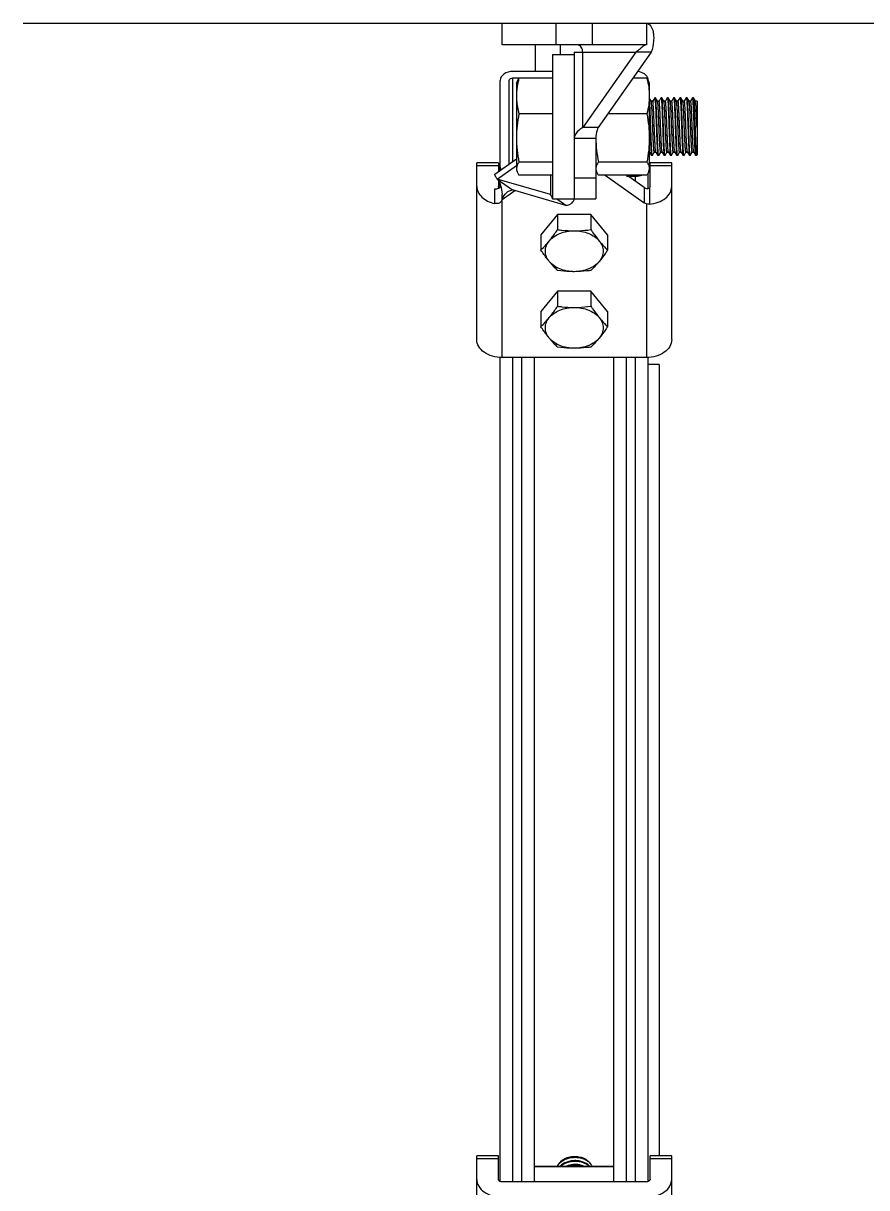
# Model space of a CAD drawing. Extents: x 27938 to 1507990, y 110129 to 923079.
# Drawn here: x 545715 to 548429, y 380201 to 383946 of the extents above; entities that cross this region are included whole.
import ezdxf

# ---------------------------------------------------------------- set-up
doc = ezdxf.new("R2010")
doc.units = 0
doc.header["$LTSCALE"] = 1000
doc.header["$MEASUREMENT"] = 0
doc.layers.add('BZ', color=2, linetype='Continuous')

msp = doc.modelspace()

# ---------------------------------------------------------------- linework, layer by layer
at = {"linetype": 'Continuous'}
for p, q in [((547255.4, 383876.5), (547255.4, 383946.2)), ((547255.4, 383946.2), (547720.1, 383946.2)), ((547429.7, 383876.5), (547429.7, 383946.2)), ((547545.8, 383946.2), (547545.8, 383876.5)), ((547720.1, 383946.2), (547720.1, 383876.5)), ((547720.1, 383876.5), (547255.4, 383876.5)), ((547361.6, 383876.5), (547361.6, 383791.4)), ((547442.1, 383876.5), (547442.1, 383846.1)), ((547418, 383846.1), (547418, 383381.5)), ((547418, 383846.1), (547487.7, 383846.1)), ((547487.7, 383853.3), (547487.7, 383381.5)), ((547487.7, 383853.3), (547686, 383853.3)), ((547686, 383853.3), (547514.9, 383611.3)), ((547514.9, 383611.3), (547514.9, 383853.3)), ((547735.3, 383853.3), (547564.2, 383611.3)), ((547735.3, 383853.3), (547686, 383853.3)), ((547418, 383791.4), (547290.2, 383791.4)), ((547249.6, 383472.8), (547249.6, 383762.6)), ((547278.6, 383493.3), (547278.6, 383762.6)), ((547290.2, 383501.5), (547290.2, 383770.9)), ((547290.2, 383770.9), (547418, 383770.9)), ((547301.9, 383753.2), (547303.7, 383758.3)), ((547301.9, 383753.2), (547301.9, 383474.4)), ((547418, 383769.3), (547309.7, 383769.3)), ((547721.5, 383769.3), (547675.9, 383769.3)), ((547677, 383770.9), (547685.2, 383770.9)), ((547685.2, 383769.3), (547685.2, 383770.9)), ((547727.5, 383758.3), (547729.3, 383753.2)), ((547729.3, 383753.2), (547729.3, 383474.4)), ((547735.3, 383695.7), (547729.3, 383706.1)), ((547746.5, 383706.6), (547740.2, 383695.8)), ((547746.5, 383706.6), (547746.6, 383706.7)), ((547749.2, 383706.7), (547746.6, 383706.7)), ((547749.4, 383706.6), (547749.2, 383706.7)), ((547755.6, 383695.7), (547749.4, 383706.6)), ((547766.8, 383706.6), (547760.5, 383695.8)), ((547766.8, 383706.6), (547767, 383706.7)), ((547769.5, 383706.7), (547767, 383706.7)), ((547769.7, 383706.6), (547769.5, 383706.7)), ((547776, 383695.7), (547769.7, 383706.6)), ((547787.1, 383706.6), (547780.8, 383695.8)), ((547787.1, 383706.6), (547787.3, 383706.7)), ((547789.8, 383706.7), (547787.3, 383706.7)), ((547790, 383706.6), (547789.8, 383706.7)), ((547796.3, 383695.7), (547790, 383706.6)), ((547807.4, 383706.6), (547801.2, 383695.8)), ((547807.4, 383706.6), (547807.6, 383706.7)), ((547810.2, 383706.7), (547807.6, 383706.7)), ((547810.4, 383706.6), (547810.2, 383706.7)), ((547816.6, 383695.7), (547810.4, 383706.6)), ((547827.8, 383706.6), (547821.5, 383695.8)), ((547827.8, 383706.6), (547828, 383706.7)), ((547830.5, 383706.7), (547828, 383706.7)), ((547830.7, 383706.6), (547830.5, 383706.7)), ((547836.9, 383695.7), (547830.7, 383706.6)), ((547848.1, 383706.6), (547841.8, 383695.8)), ((547848.1, 383706.6), (547848.3, 383706.7)), ((547850.8, 383706.7), (547848.3, 383706.7)), ((547851, 383706.6), (547850.8, 383706.7)), ((547857.3, 383695.7), (547851, 383706.6)), ((547868.4, 383706.6), (547862.2, 383695.8)), ((547868.6, 383706.7), (547868.4, 383706.6)), ((547871.2, 383706.7), (547868.6, 383706.7)), ((547871.2, 383706.7), (547871.3, 383706.6)), ((547877.6, 383695.7), (547871.3, 383706.6)), ((547871.3, 383706.6), (547871.4, 383706.4)), ((547735.4, 383695.5), (547735.3, 383695.7)), ((547740.3, 383695.7), (547735.3, 383695.7)), ((547735.6, 383695.2), (547735.4, 383695.5)), ((547755.7, 383695.5), (547755.6, 383695.7)), ((547760.6, 383695.7), (547755.6, 383695.7)), ((547776.1, 383695.5), (547776, 383695.7)), ((547780.9, 383695.7), (547776, 383695.7)), ((547796.4, 383695.5), (547796.3, 383695.7)), ((547801.3, 383695.7), (547796.3, 383695.7)), ((547796.5, 383695.3), (547796.4, 383695.5)), ((547816.7, 383695.5), (547816.6, 383695.7)), ((547821.6, 383695.7), (547816.6, 383695.7)), ((547837.1, 383695.5), (547836.9, 383695.7)), ((547841.9, 383695.7), (547836.9, 383695.7)), ((547857.4, 383695.5), (547857.3, 383695.7)), ((547862.2, 383695.7), (547857.3, 383695.7)), ((547877.7, 383695.5), (547877.6, 383695.7)), ((547882.6, 383695.7), (547877.6, 383695.7)), ((547882.7, 383696.1), (547882.5, 383695.8)), ((547882.7, 383695.7), (547882.6, 383695.7)), ((547882.7, 383696.1), (547882.7, 383523.1)), ((547418, 383655.5), (547309.7, 383655.5)), ((547721.5, 383655.5), (547595.4, 383655.5)), ((547564.2, 383611.3), (547514.9, 383611.3)), ((547557.4, 383575.7), (547487.7, 383575.7)), ((547557.4, 383575.7), (547557.4, 383381.5)), ((547729.3, 383531.9), (547730, 383531.9)), ((547729.9, 383532.1), (547730, 383531.9)), ((547730, 383531.9), (547736.3, 383521.1)), ((547736.3, 383521.1), (547736.5, 383520.9)), ((547739, 383520.9), (547736.5, 383520.9)), ((547739.2, 383521.1), (547739, 383520.9)), ((547739.2, 383521.1), (547745.4, 383531.9)), ((547745.4, 383531.9), (547750.3, 383531.9)), ((547750.2, 383532.1), (547750.1, 383532.3)), ((547750.2, 383532.1), (547750.3, 383531.9)), ((547750.3, 383531.9), (547756.6, 383521.1)), ((547756.6, 383521.1), (547756.8, 383520.9)), ((547759.3, 383520.9), (547756.8, 383520.9)), ((547759.5, 383521.1), (547759.3, 383520.9)), ((547759.5, 383521.1), (547765.8, 383531.9)), ((547765.7, 383531.9), (547770.7, 383531.9)), ((547770.5, 383532.1), (547770.7, 383531.9)), ((547770.7, 383531.9), (547776.9, 383521.1)), ((547776.9, 383521.1), (547777.1, 383520.9)), ((547779.7, 383520.9), (547777.1, 383520.9)), ((547779.9, 383521.1), (547779.7, 383520.9)), ((547779.9, 383521.1), (547786.1, 383531.9)), ((547786, 383531.9), (547791, 383531.9)), ((547790.9, 383532.1), (547791, 383531.9)), ((547791, 383531.9), (547797.3, 383521.1)), ((547797.3, 383521.1), (547797.5, 383520.9)), ((547800, 383520.9), (547797.5, 383520.9)), ((547800.2, 383521.1), (547800, 383520.9)), ((547800.2, 383521.1), (547806.4, 383531.9)), ((547806.3, 383531.9), (547811.3, 383531.9)), ((547811.2, 383532.1), (547811.3, 383531.9)), ((547811.3, 383531.9), (547817.6, 383521.1)), ((547817.6, 383521.1), (547817.8, 383520.9)), ((547820.3, 383520.9), (547817.8, 383520.9)), ((547820.5, 383521.1), (547820.3, 383520.9)), ((547820.5, 383521.1), (547826.8, 383531.9)), ((547826.7, 383531.9), (547831.6, 383531.9)), ((547831.5, 383532.1), (547831.6, 383531.9)), ((547831.6, 383531.9), (547837.9, 383521.1)), ((547837.9, 383521.1), (547838.1, 383520.9)), ((547840.7, 383520.9), (547838.1, 383520.9)), ((547840.9, 383521.1), (547840.7, 383520.9)), ((547840.9, 383521.1), (547847.1, 383531.9)), ((547847, 383531.9), (547852, 383531.9)), ((547851.9, 383532.1), (547851.2, 383534.6)), ((547851.9, 383532.1), (547852, 383531.9)), ((547852, 383531.9), (547858.3, 383521.1)), ((547858.3, 383521.1), (547858.5, 383520.9)), ((547861, 383520.9), (547858.5, 383520.9)), ((547861.2, 383521.1), (547861, 383520.9)), ((547861.2, 383521.1), (547867.4, 383531.9)), ((547867.3, 383531.9), (547872.3, 383531.9)), ((547872.2, 383532.1), (547872.3, 383531.9)), ((547872.3, 383531.9), (547878.6, 383521.1)), ((547881.3, 383520.9), (547878.8, 383520.9)), ((547881.3, 383520.9), (547881.5, 383521.1)), ((547881.5, 383521.1), (547882.7, 383523.1)), ((547174.1, 382928.9), (547174.1, 383497.7)), ((547243.8, 383497.7), (547174.1, 383497.7)), ((547243.8, 383487.5), (547174.1, 383487.5)), ((547232.4, 383460.6), (547301.9, 383509.8)), ((547240.1, 383445.2), (547301.9, 383488.9)), ((547243.8, 383497.7), (547243.8, 383468.7)), ((547418, 383500), (547309.7, 383500)), ((547721.5, 383500), (547565.3, 383500)), ((547731.6, 383421.8), (547731.6, 383497.7)), ((547801.3, 383497.7), (547731.6, 383497.7)), ((547801.3, 383487.5), (547731.6, 383487.5)), ((547801.3, 382928.9), (547801.3, 383497.7)), ((547240.1, 383445.2), (547289.4, 383410.4)), ((547411.2, 383395.1), (547240.1, 383445.2)), ((547301.9, 383474.4), (547303.7, 383469.3)), ((547418, 383458.3), (547309.7, 383458.3)), ((547411.2, 383458.3), (547411.2, 383395.1)), ((547487.7, 383449.5), (547557.4, 383449.5)), ((547557.4, 383474.4), (547559.3, 383469.3)), ((547721.5, 383458.3), (547565.3, 383458.3)), ((547587, 383458.3), (547713.2, 383369.1)), ((547656.1, 383454.6), (547685.2, 383454.6)), ((547713.2, 383418.4), (547656.7, 383458.3)), ((547685.2, 383438.2), (547685.2, 383454.6)), ((547725.8, 383415), (547725.8, 383465.6)), ((547727.5, 383469.3), (547729.3, 383474.4)), ((547232.2, 383366.7), (547232.2, 383413.6)), ((547243.8, 383442.6), (547243.8, 383421.8)), ((547249.6, 383419.2), (547249.6, 383429.4)), ((547249.6, 383429.3), (547252.8, 383417.7)), ((547255.4, 383379.5), (547296.2, 383408.4)), ((547460.5, 383360.3), (547289.4, 383410.4)), ((547713.2, 383418.4), (547713.2, 383369.1)), ((547729.6, 383417.2), (547729.6, 383364.7)), ((547255.4, 382871.5), (547255.4, 383395.2)), ((547418, 383381.5), (547557.4, 383381.5)), ((547460.5, 383360.3), (547430.5, 383381.5)), ((547434.1, 383331.4), (547380.4, 383265.7)), ((547434.1, 383331.4), (547434.1, 383282.6)), ((547541.4, 383331.4), (547434.1, 383331.4)), ((547541.4, 383331.4), (547541.4, 383282.6)), ((547595, 383265.7), (547541.4, 383331.4)), ((547720, 383365.8), (547720, 382871.5)), ((547380.4, 383265.7), (547380.4, 383216.8)), ((547595, 383265.7), (547595, 383216.8)), ((547434.1, 383085), (547380.4, 383019.3)), ((547434.1, 383085), (547434.1, 383036.1)), ((547541.4, 383085), (547434.1, 383085)), ((547541.4, 383085), (547541.4, 383036.1)), ((547595, 383019.3), (547541.4, 383085)), ((547380.4, 383019.3), (547380.4, 382970.4)), ((547595, 383019.3), (547595, 382970.4)), ((547249.6, 380221.2), (547249.6, 382871.5)), ((547720, 382871.5), (547255.4, 382871.5)), ((547290.2, 380220), (547290.2, 382871.5)), ((547319.3, 380220), (547319.3, 382871.5)), ((547359.9, 380220), (547359.9, 382871.5)), ((547615.5, 380220), (547615.5, 382871.5)), ((547656.1, 380220), (547656.1, 382871.5)), ((547685.2, 380220), (547685.2, 382871.5)), ((547725.8, 380221.2), (547725.8, 382871.5)), ((547760.7, 382848.8), (547725.8, 382848.8)), ((547760.7, 382848.8), (547760.7, 380304.1)), ((547174.1, 379735.4), (547174.1, 380304.1)), ((547243.8, 380304.1), (547174.1, 380304.1)), ((547243.8, 380228.2), (547243.8, 380304.1)), ((547731.6, 380228.2), (547731.6, 380304.1)), ((547801.3, 380304.1), (547731.6, 380304.1)), ((547801.3, 379735.4), (547801.3, 380304.1)), ((547243.8, 380293.9), (547174.1, 380293.9)), ((547359.9, 380271), (547615.5, 380271)), ((547359.9, 380269.3), (547615.5, 380269.3)), ((547801.3, 380293.9), (547731.6, 380293.9)), ((547720, 380220), (547255.4, 380220)), ((547362, 380221.5), (547363.4, 380220)), ((547612, 380220), (547613.4, 380221.5))]:
    msp.add_line(p, q, dxfattribs=at)
for points in [[(547244.3, 383442.2), (547246.1, 383438.5), (547249.6, 383429.3)], [(547252.8, 383417.7), (547254.9, 383404.7), (547255.4, 383395.2)]]:
    msp.add_lwpolyline(points, dxfattribs=at)
for centre, radius, start, end in [((547703.7, 383762.2), 22.2, 17.8947, 22.1691), ((547326.9, 383510.1), 108.4, 215.5714, 216.7651), ((547234.2, 383439.4), 25.6, 292.244, 297.8329), ((547234.9, 383438.1), 24, 297.8753, 299.7704), ((547147.8, 383457.8), 334.9, 313.9914, 320.7735), ((547666.7, 383392.1), 334.9, 219.2265, 226.0086), ((547147.8, 383211.4), 334.9, 313.9914, 320.7735), ((547666.7, 383145.7), 334.9, 219.2265, 226.0086), ((547492.9, 380231.5), 68.9, 69.4703, 74.8773), ((547490.2, 380221.5), 67.1, 100.3047, 102.2499), ((547490.3, 380208.7), 67.6, 99.5601, 100.813), ((547493.8, 380232.5), 66.1, 69.6939, 69.8962), ((547494.8, 380235), 63.5, 65.0364, 69.7243), ((547507.3, 380243.2), 40.6, 43.29, 44.8708)]:
    msp.add_arc(centre, radius, start, end, dxfattribs=at)
for points, knots in [([(547720.1, 383946.2), (547731.6, 383946.2), (547741.3, 383924.9), (547743.5, 383904.5), (547743.2, 383881.9), (547739.3, 383864.8), (547735.3, 383853.3)], [0, 0, 0, 0, 0.34128, 0.481725, 0.640517, 1, 1, 1, 1]), ([(547514.9, 383853.3), (547514.9, 383859), (547512.8, 383869.6), (547503, 383876.5), (547498.5, 383876.5)], [0, 0, 0, 0, 0.55976, 1, 1, 1, 1]), ([(547701, 383865.2), (547699.9, 383864.3), (547695, 383860.2), (547690, 383856.2), (547686, 383853.3)], [0, 0, 0, 0, 0.226541, 1, 1, 1, 1]), ([(547720.1, 383876.5), (547717.1, 383876.5), (547709.9, 383873), (547704.4, 383868.1), (547701, 383865.2)], [0, 0, 0, 0, 0.400704, 1, 1, 1, 1]), ([(547290.2, 383791.4), (547280.2, 383791.4), (547261.7, 383787.6), (547249.6, 383770.5), (547249.6, 383762.6)], [0, 0, 0, 0, 0.559767, 1, 1, 1, 1]), ([(547724.2, 383770.6), (547723.1, 383773.3), (547715.7, 383784.7), (547701.6, 383790), (547691.2, 383791.1)], [0, 0, 0, 0, 0.221061, 1, 1, 1, 1]), ([(547309.7, 383769.3), (547308.5, 383764.6), (547304.1, 383745.9), (547301.9, 383726.7), (547301.9, 383712.4)], [0, 0, 0, 0, 0.252048, 1, 1, 1, 1]), ([(547303.7, 383758.1), (547304, 383759.1), (547305.6, 383763), (547307.9, 383766.6), (547309.7, 383769.3)], [0, 0, 0, 0, 0.238306, 1, 1, 1, 1]), ([(547727.5, 383758.1), (547727.2, 383759.1), (547725.6, 383763), (547723.3, 383766.6), (547721.5, 383769.3)], [0, 0, 0, 0, 0.238306, 1, 1, 1, 1]), ([(547721.5, 383769.3), (547723.9, 383760), (547727.9, 383741.1), (547729.3, 383721.9), (547729.3, 383712.4)], [0, 0, 0, 0, 0.502209, 1, 1, 1, 1]), ([(547725.8, 383762.6), (547725.8, 383763.7), (547725.7, 383765.9), (547725.1, 383768), (547724.8, 383769)], [0, 0, 0, 0, 0.496614, 1, 1, 1, 1]), ([(547301.9, 383712.4), (547301.9, 383707.6), (547302.6, 383688.4), (547306.1, 383669.4), (547309.7, 383655.5)], [0, 0, 0, 0, 0.248826, 1, 1, 1, 1]), ([(547729.3, 383712.4), (547729.3, 383702.8), (547727.9, 383683.6), (547723.9, 383664.8), (547721.5, 383655.5)], [0, 0, 0, 0, 0.497791, 1, 1, 1, 1]), ([(547746.6, 383706.7), (547746.8, 383706.7), (547747, 383706.3), (547747.2, 383705.6), (547747.4, 383704.3), (547747.7, 383701.7), (547748.1, 383697.2), (547748.6, 383690.5), (547749.1, 383682.2), (547749.5, 383672.3), (547750, 383661.2), (547750.6, 383644.6), (547751.4, 383622.7), (547752.3, 383596.2), (547753.2, 383571.3), (547753.9, 383555.4), (547754.3, 383548.1)], [0, 0, 0, 0, 0.00218, 0.007156, 0.015174, 0.026244, 0.057342, 0.099842, 0.152844, 0.215209, 0.285592, 0.362474, 0.528996, 0.700446, 0.862075, 1, 1, 1, 1]), ([(547756.8, 383548.1), (547756.5, 383555.2), (547755.8, 383570.6), (547754.9, 383594.8), (547754, 383620.6), (547753.1, 383645.9), (547752.4, 383665.6), (547751.7, 383679.6), (547751.3, 383688.2), (547750.8, 383695.2), (547750.4, 383700.6), (547749.9, 383704.2), (547749.7, 383706), (547749.4, 383706.6)], [0, 0, 0, 0, 0.134252, 0.291372, 0.458537, 0.622096, 0.768683, 0.831794, 0.886343, 0.931217, 0.965509, 0.98855, 1, 1, 1, 1]), ([(547767, 383706.7), (547767.1, 383706.7), (547767.3, 383706.3), (547767.5, 383705.6), (547767.7, 383704.3), (547768.1, 383701.7), (547768.5, 383697.2), (547768.9, 383690.5), (547769.4, 383682.2), (547769.9, 383672.4), (547770.3, 383661.3), (547771, 383644.6), (547771.8, 383622.7), (547772.7, 383596.2), (547773.6, 383571.3), (547774.2, 383555.4), (547774.6, 383548.1)], [0, 0, 0, 0, 0.002174, 0.007143, 0.015154, 0.026218, 0.057307, 0.099799, 0.152794, 0.215155, 0.285537, 0.362422, 0.52895, 0.70041, 0.86206, 1, 1, 1, 1]), ([(547777.1, 383548.1), (547776.8, 383555.2), (547776.1, 383570.6), (547775.2, 383594.8), (547774.4, 383620.6), (547773.5, 383645.9), (547772.7, 383665.6), (547772.1, 383679.6), (547771.6, 383688.2), (547771.1, 383695.2), (547770.7, 383700.6), (547770.3, 383704.2), (547770, 383706), (547769.7, 383706.6)], [0, 0, 0, 0, 0.134248, 0.291362, 0.458527, 0.622086, 0.768676, 0.831791, 0.886342, 0.931217, 0.965509, 0.988549, 1, 1, 1, 1]), ([(547787.3, 383706.7), (547787.4, 383706.7), (547787.6, 383706.3), (547787.8, 383705.6), (547788.1, 383704.3), (547788.4, 383701.7), (547788.8, 383697.2), (547789.3, 383690.5), (547789.7, 383682.2), (547790.2, 383672.3), (547790.7, 383661.2), (547791.3, 383644.6), (547792.1, 383622.7), (547793, 383596.2), (547793.9, 383571.3), (547794.6, 383555.4), (547794.9, 383548.1)], [0, 0, 0, 0, 0.002175, 0.007145, 0.015158, 0.026223, 0.057313, 0.099807, 0.152805, 0.215171, 0.285555, 0.36244, 0.528965, 0.700426, 0.862068, 1, 1, 1, 1]), ([(547797.5, 383548.1), (547797.1, 383555.2), (547796.5, 383570.6), (547795.6, 383594.8), (547794.7, 383620.6), (547793.8, 383645.9), (547793, 383665.6), (547792.4, 383679.6), (547791.9, 383688.2), (547791.5, 383695.2), (547791.1, 383700.6), (547790.6, 383704.2), (547790.3, 383706), (547790, 383706.6)], [0, 0, 0, 0, 0.134249, 0.291369, 0.458531, 0.622086, 0.768675, 0.831789, 0.886339, 0.931214, 0.965507, 0.988549, 1, 1, 1, 1]), ([(547807.6, 383706.7), (547807.7, 383706.7), (547808, 383706.3), (547808.1, 383705.6), (547808.4, 383704.3), (547808.7, 383701.7), (547809.1, 383697.2), (547809.6, 383690.5), (547810.1, 383682.2), (547810.5, 383672.3), (547811, 383661.2), (547811.6, 383644.6), (547812.4, 383622.7), (547813.3, 383596.2), (547814.2, 383571.3), (547814.9, 383555.4), (547815.3, 383548.1)], [0, 0, 0, 0, 0.002179, 0.007154, 0.015171, 0.02624, 0.057337, 0.099835, 0.152836, 0.215199, 0.285581, 0.362463, 0.528986, 0.700438, 0.862072, 1, 1, 1, 1]), ([(547817.8, 383548.1), (547817.4, 383555.2), (547816.8, 383570.6), (547815.9, 383594.8), (547815, 383620.6), (547814.1, 383645.9), (547813.4, 383665.6), (547812.7, 383679.6), (547812.3, 383688.2), (547811.8, 383695.2), (547811.4, 383700.6), (547810.9, 383704.2), (547810.7, 383706), (547810.4, 383706.6)], [0, 0, 0, 0, 0.134251, 0.29137, 0.458536, 0.622096, 0.768683, 0.831794, 0.886344, 0.931218, 0.96551, 0.98855, 1, 1, 1, 1]), ([(547828, 383706.7), (547828.1, 383706.7), (547828.3, 383706.3), (547828.5, 383705.6), (547828.7, 383704.3), (547829.1, 383701.7), (547829.5, 383697.2), (547829.9, 383690.5), (547830.4, 383682.2), (547830.8, 383672.4), (547831.3, 383661.3), (547832, 383644.6), (547832.7, 383622.7), (547833.6, 383596.2), (547834.6, 383571.3), (547835.2, 383555.4), (547835.6, 383548.1)], [0, 0, 0, 0, 0.002173, 0.00714, 0.01515, 0.026213, 0.0573, 0.09979, 0.152784, 0.215145, 0.285528, 0.362414, 0.528942, 0.700406, 0.862059, 1, 1, 1, 1]), ([(547838.1, 383548.1), (547837.8, 383555.2), (547837.1, 383570.6), (547836.2, 383594.8), (547835.3, 383620.6), (547834.5, 383645.9), (547833.7, 383665.6), (547833, 383679.6), (547832.6, 383688.2), (547832.1, 383695.2), (547831.7, 383700.6), (547831.2, 383704.2), (547831, 383706), (547830.7, 383706.6)], [0, 0, 0, 0, 0.134247, 0.291362, 0.458526, 0.622082, 0.768672, 0.831787, 0.88634, 0.931215, 0.965508, 0.988549, 1, 1, 1, 1]), ([(547848.3, 383706.7), (547848.4, 383706.7), (547848.6, 383706.3), (547848.8, 383705.6), (547849, 383704.3), (547849.4, 383701.7), (547849.8, 383697.2), (547850.2, 383690.5), (547850.7, 383682.2), (547851.2, 383672.3), (547851.6, 383661.2), (547852.3, 383644.6), (547853.1, 383622.7), (547854, 383596.2), (547854.9, 383571.3), (547855.6, 383555.4), (547855.9, 383548.1)], [0, 0, 0, 0, 0.002177, 0.007149, 0.015163, 0.02623, 0.057323, 0.099818, 0.152818, 0.215183, 0.285568, 0.362452, 0.528976, 0.700434, 0.862071, 1, 1, 1, 1]), ([(547858.4, 383548.1), (547858.1, 383555.2), (547857.4, 383570.6), (547856.6, 383594.8), (547855.7, 383620.6), (547854.8, 383645.9), (547854, 383665.6), (547853.4, 383679.6), (547852.9, 383688.2), (547852.5, 383695.2), (547852.1, 383700.6), (547851.6, 383704.2), (547851.3, 383706), (547851, 383706.6)], [0, 0, 0, 0, 0.134252, 0.291372, 0.458534, 0.62209, 0.768678, 0.831791, 0.88634, 0.931215, 0.965508, 0.988549, 1, 1, 1, 1]), ([(547878.6, 383521.1), (547878.4, 383521.3), (547878.2, 383522.3), (547877.9, 383524.1), (547877.6, 383526.8), (547877.2, 383531.9), (547876.6, 383540.1), (547876, 383551.9), (547875.4, 383566), (547874.8, 383581.9), (547874.2, 383599), (547873.6, 383616.6), (547873, 383634.1), (547872.4, 383650.8), (547871.8, 383666.2), (547871.2, 383679.7), (547870.6, 383689.5), (547870.2, 383695.9), (547869.9, 383699.7), (547869.6, 383702.6), (547869.3, 383704.8), (547869, 383706), (547868.8, 383706.7), (547868.6, 383706.7)], [0, 0, 0, 0, 0.005461, 0.015369, 0.029712, 0.048378, 0.097984, 0.162392, 0.239234, 0.32568, 0.418537, 0.514379, 0.609666, 0.700878, 0.784648, 0.857887, 0.917894, 0.942228, 0.962473, 0.978452, 0.990029, 0.997146, 1, 1, 1, 1]), ([(547871.4, 383706.4), (547871.6, 383706), (547871.8, 383705), (547872.3, 383701.8), (547872.8, 383695.8), (547873.4, 383686.5), (547873.9, 383674.5), (547874.5, 383660.3), (547875.2, 383644.5), (547875.8, 383627.5), (547876.4, 383610), (547877, 383592.6), (547877.6, 383576), (547878.2, 383560.8), (547878.8, 383547.6), (547879.3, 383537.9), (547879.7, 383531.5), (547880, 383527.8), (547880.3, 383525), (547880.6, 383522.8), (547880.9, 383521.7), (547881.1, 383520.9), (547881.3, 383520.9)], [0, 0, 0, 0, 0.006475, 0.017345, 0.052019, 0.102898, 0.168161, 0.245445, 0.331943, 0.424513, 0.519786, 0.6143, 0.704615, 0.787448, 0.85979, 0.919015, 0.943021, 0.962988, 0.978745, 0.990161, 0.99718, 1, 1, 1, 1]), ([(547736.5, 383548.1), (547735.8, 383562.8), (547734.9, 383586), (547733.8, 383617.6), (547732.9, 383642.2), (547732.1, 383664.5), (547731.2, 383683.1), (547730.5, 383695.4), (547729.9, 383702.4), (547729.6, 383704.8), (547729.3, 383705.7)], [0, 0, 0, 0, 0.280313, 0.441626, 0.601058, 0.746568, 0.867171, 0.953784, 0.982215, 1, 1, 1, 1]), ([(547729.3, 383669.2), (547729.8, 383659.3), (547731.3, 383619), (547732.4, 383578.6), (547733.9, 383548.1)], [0, 0, 0, 0, 0.243471, 1, 1, 1, 1]), ([(547745.4, 383531.9), (547745.2, 383531.9), (547744.9, 383532.6), (547744.7, 383533.6), (547744.4, 383535.4), (547744.1, 383537.9), (547743.8, 383541.1), (547743.4, 383546.6), (547742.9, 383555), (547742.3, 383566.4), (547741.7, 383579.6), (547741.1, 383594), (547740.5, 383609.1), (547739.9, 383624.4), (547739.3, 383639.3), (547738.7, 383653.3), (547738.1, 383665.8), (547737.5, 383676.6), (547736.9, 383685.1), (547736.3, 383691), (547735.9, 383694.1), (547735.6, 383695.2)], [0, 0, 0, 0, 0.002911, 0.009851, 0.021077, 0.036552, 0.056152, 0.079719, 0.137881, 0.208992, 0.29053, 0.379595, 0.473019, 0.567477, 0.659607, 0.74613, 0.82397, 0.89036, 0.94295, 0.979899, 1, 1, 1, 1]), ([(547750.1, 383532.3), (547749.7, 383533.3), (547749.4, 383536.3), (547748.8, 383542.1), (547748.2, 383550.4), (547747.6, 383561.1), (547747, 383573.6), (547746.4, 383587.6), (547745.8, 383602.5), (547745.2, 383617.9), (547744.6, 383633.1), (547744, 383647.6), (547743.4, 383660.9), (547742.8, 383672.4), (547742.3, 383680.9), (547741.8, 383686.4), (547741.5, 383689.6), (547741.3, 383692.1), (547740.9, 383694.1), (547740.7, 383695.1), (547740.4, 383695.7), (547740.3, 383695.7)], [0, 0, 0, 0, 0.018814, 0.054691, 0.106467, 0.172314, 0.249877, 0.336373, 0.428694, 0.52352, 0.617441, 0.707082, 0.789219, 0.860904, 0.919566, 0.943342, 0.96312, 0.978736, 0.990065, 0.997067, 1, 1, 1, 1]), ([(547765.7, 383531.9), (547765.5, 383531.9), (547765.2, 383532.6), (547765, 383533.6), (547764.7, 383535.6), (547764.4, 383538.1), (547764.1, 383541.4), (547763.7, 383547.1), (547763.1, 383555.6), (547762.5, 383567.4), (547761.9, 383580.9), (547761.3, 383595.7), (547760.7, 383611), (547760.1, 383626.5), (547759.5, 383641.5), (547758.9, 383655.5), (547758.3, 383668), (547757.7, 383678.5), (547757.1, 383686.6), (547756.6, 383691.7), (547756.1, 383694.4), (547755.9, 383695.2), (547755.7, 383695.5)], [0, 0, 0, 0, 0.002979, 0.01011, 0.021658, 0.037569, 0.057721, 0.081935, 0.141647, 0.214533, 0.297928, 0.388772, 0.483731, 0.57932, 0.672029, 0.758454, 0.835426, 0.900125, 0.95019, 0.983823, 0.99411, 1, 1, 1, 1]), ([(547770.5, 383532.1), (547770.4, 383532.4), (547770.2, 383533.3), (547769.7, 383535.9), (547769.2, 383541.1), (547768.6, 383549.1), (547768, 383559.6), (547767.4, 383572.1), (547766.8, 383586.1), (547766.2, 383601.1), (547765.6, 383616.6), (547765, 383632), (547764.4, 383646.7), (547763.8, 383660.2), (547763.1, 383672), (547762.6, 383680.5), (547762.2, 383686.2), (547761.9, 383689.5), (547761.6, 383692.1), (547761.3, 383694), (547761, 383695), (547760.8, 383695.7), (547760.6, 383695.7)], [0, 0, 0, 0, 0.005873, 0.016149, 0.049758, 0.099805, 0.164491, 0.241456, 0.327881, 0.420594, 0.516191, 0.611162, 0.702019, 0.785427, 0.858327, 0.918049, 0.942268, 0.962424, 0.978339, 0.989888, 0.997021, 1, 1, 1, 1]), ([(547786, 383531.9), (547785.9, 383531.9), (547785.6, 383532.6), (547785.3, 383533.6), (547785, 383535.6), (547784.7, 383538.1), (547784.4, 383541.4), (547784, 383547.1), (547783.5, 383555.6), (547782.9, 383567.4), (547782.3, 383580.9), (547781.7, 383595.7), (547781, 383611), (547780.4, 383626.5), (547779.8, 383641.5), (547779.2, 383655.5), (547778.6, 383668), (547778, 383678.5), (547777.4, 383686.6), (547776.9, 383691.7), (547776.5, 383694.4), (547776.2, 383695.2), (547776.1, 383695.5)], [0, 0, 0, 0, 0.002978, 0.01011, 0.021657, 0.037569, 0.057721, 0.081935, 0.141646, 0.214533, 0.297927, 0.388772, 0.483732, 0.579321, 0.67203, 0.758455, 0.835427, 0.900125, 0.95019, 0.983823, 0.994113, 1, 1, 1, 1]), ([(547790.9, 383532.1), (547790.7, 383532.4), (547790.5, 383533.3), (547790, 383535.9), (547789.5, 383541.1), (547788.9, 383549.1), (547788.3, 383559.6), (547787.7, 383572.1), (547787.1, 383586.1), (547786.5, 383601.1), (547785.9, 383616.6), (547785.3, 383632), (547784.7, 383646.7), (547784.1, 383660.2), (547783.5, 383672), (547783, 383680.5), (547782.5, 383686.2), (547782.2, 383689.5), (547781.9, 383692.1), (547781.6, 383694), (547781.4, 383695), (547781.1, 383695.7), (547780.9, 383695.7)], [0, 0, 0, 0, 0.005876, 0.016149, 0.049759, 0.099805, 0.164492, 0.241457, 0.327882, 0.420595, 0.516191, 0.611162, 0.702019, 0.785427, 0.858326, 0.918049, 0.942268, 0.962424, 0.978338, 0.989888, 0.99702, 1, 1, 1, 1]), ([(547806.3, 383531.9), (547806.2, 383531.9), (547805.9, 383532.6), (547805.7, 383533.6), (547805.4, 383535.5), (547805.1, 383538), (547804.8, 383541.2), (547804.3, 383546.8), (547803.8, 383555.3), (547803.2, 383566.9), (547802.6, 383580.2), (547802, 383594.7), (547801.4, 383610), (547800.8, 383625.3), (547800.2, 383640.3), (547799.6, 383654.3), (547799, 383666.8), (547798.4, 383677.4), (547797.9, 383685.7), (547797.2, 383691.4), (547796.9, 383694.4), (547796.5, 383695.3)], [0, 0, 0, 0, 0.00294, 0.009963, 0.021326, 0.036989, 0.056826, 0.080671, 0.139499, 0.211374, 0.29371, 0.383542, 0.477628, 0.572576, 0.664959, 0.751445, 0.828916, 0.894583, 0.946089, 0.981611, 1, 1, 1, 1]), ([(547811, 383532.5), (547810.7, 383533.6), (547810.3, 383536.7), (547809.7, 383542.7), (547809.1, 383551.3), (547808.5, 383562), (547807.9, 383574.6), (547807.3, 383588.6), (547806.7, 383603.5), (547806.1, 383618.7), (547805.5, 383633.8), (547805, 383648.1), (547804.4, 383661.3), (547803.8, 383672.7), (547803.2, 383681), (547802.8, 383686.5), (547802.5, 383689.7), (547802.2, 383692.2), (547801.9, 383694.1), (547801.7, 383695.1), (547801.4, 383695.7), (547801.3, 383695.7)], [0, 0, 0, 0, 0.020522, 0.05782, 0.110674, 0.177241, 0.25517, 0.341702, 0.433769, 0.528107, 0.621369, 0.710247, 0.791589, 0.862513, 0.920514, 0.944012, 0.963555, 0.978984, 0.990176, 0.997096, 1, 1, 1, 1]), ([(547826.7, 383531.9), (547826.5, 383531.9), (547826.2, 383532.6), (547826, 383533.6), (547825.7, 383535.6), (547825.4, 383538.1), (547825.1, 383541.4), (547824.7, 383547.1), (547824.1, 383555.6), (547823.5, 383567.4), (547822.9, 383580.9), (547822.3, 383595.7), (547821.7, 383611), (547821.1, 383626.5), (547820.5, 383641.5), (547819.9, 383655.5), (547819.3, 383668), (547818.7, 383678.5), (547818.1, 383686.6), (547817.6, 383691.7), (547817.1, 383694.4), (547816.9, 383695.2), (547816.7, 383695.5)], [0, 0, 0, 0, 0.002979, 0.01011, 0.021658, 0.037569, 0.057721, 0.081935, 0.141647, 0.214533, 0.297928, 0.388772, 0.483732, 0.57932, 0.672029, 0.758455, 0.835426, 0.900125, 0.95019, 0.983823, 0.994111, 1, 1, 1, 1]), ([(547831.5, 383532.1), (547831.4, 383532.4), (547831.2, 383533.3), (547830.7, 383535.9), (547830.2, 383541.1), (547829.6, 383549.1), (547829, 383559.6), (547828.4, 383572.1), (547827.8, 383586.1), (547827.2, 383601.1), (547826.6, 383616.6), (547826, 383632), (547825.3, 383646.7), (547824.7, 383660.2), (547824.1, 383672), (547823.6, 383680.5), (547823.2, 383686.2), (547822.9, 383689.5), (547822.6, 383692.1), (547822.3, 383694), (547822, 383695), (547821.8, 383695.7), (547821.6, 383695.7)], [0, 0, 0, 0, 0.005874, 0.016149, 0.049759, 0.099805, 0.164491, 0.241457, 0.327881, 0.420594, 0.516191, 0.611162, 0.702019, 0.785427, 0.858327, 0.918049, 0.942268, 0.962424, 0.978338, 0.989888, 0.997021, 1, 1, 1, 1]), ([(547846.2, 383534.6), (547845.5, 383538.6), (547844.8, 383549.4), (547843.7, 383568.8), (547842.7, 383593.8), (547841.6, 383621.2), (547840.7, 383644.1), (547839.9, 383661), (547839.4, 383671.9), (547838.8, 383680.9), (547838.3, 383687.8), (547837.8, 383692.2), (547837.4, 383694.5), (547837.2, 383695.3), (547837.1, 383695.5)], [0, 0, 0, 0, 0.074943, 0.200842, 0.362373, 0.539776, 0.711331, 0.788253, 0.85604, 0.912609, 0.95623, 0.985597, 0.994677, 1, 1, 1, 1]), ([(547851.2, 383534.6), (547850.6, 383538.7), (547849.9, 383549.9), (547848.8, 383570), (547847.7, 383595.8), (547846.8, 383619.3), (547846, 383638.4), (547845.4, 383651.9), (547844.9, 383664.1), (547844.3, 383674.7), (547843.7, 383683.3), (547843.3, 383689.1), (547842.8, 383692.5), (547842.5, 383694.2), (547842.3, 383695.1), (547842.1, 383695.7), (547841.9, 383695.7)], [0, 0, 0, 0, 0.077318, 0.207666, 0.3744, 0.556123, 0.645307, 0.729501, 0.805982, 0.872279, 0.926255, 0.966184, 0.980475, 0.990844, 0.997262, 1, 1, 1, 1]), ([(547867.3, 383531.9), (547867.2, 383531.9), (547866.9, 383532.6), (547866.7, 383533.6), (547866.3, 383535.6), (547866.1, 383538.1), (547865.7, 383541.4), (547865.3, 383547.1), (547864.8, 383555.6), (547864.2, 383567.4), (547863.6, 383580.9), (547863, 383595.7), (547862.4, 383611), (547861.7, 383626.5), (547861.1, 383641.5), (547860.5, 383655.5), (547859.9, 383668), (547859.3, 383678.5), (547858.7, 383686.6), (547858.2, 383691.7), (547857.8, 383694.4), (547857.5, 383695.2), (547857.4, 383695.5)], [0, 0, 0, 0, 0.002979, 0.01011, 0.021658, 0.037569, 0.057721, 0.081935, 0.141647, 0.214533, 0.297928, 0.388772, 0.483731, 0.57932, 0.672029, 0.758454, 0.835426, 0.900125, 0.95019, 0.983823, 0.99411, 1, 1, 1, 1]), ([(547872.2, 383532.1), (547872, 383532.4), (547871.8, 383533.3), (547871.3, 383535.9), (547870.8, 383541.1), (547870.2, 383549.1), (547869.7, 383559.6), (547869, 383572.1), (547868.4, 383586.1), (547867.8, 383601.1), (547867.2, 383616.6), (547866.6, 383632), (547866, 383646.7), (547865.4, 383660.2), (547864.8, 383672), (547864.3, 383680.5), (547863.8, 383686.2), (547863.5, 383689.5), (547863.2, 383692.1), (547862.9, 383694), (547862.7, 383695), (547862.4, 383695.7), (547862.2, 383695.7)], [0, 0, 0, 0, 0.005876, 0.016149, 0.049759, 0.099805, 0.164492, 0.241457, 0.327882, 0.420595, 0.516192, 0.611162, 0.702019, 0.785427, 0.858326, 0.918049, 0.942268, 0.962424, 0.978338, 0.989888, 0.99702, 1, 1, 1, 1]), ([(547882.7, 383611.4), (547882.3, 383621.6), (547881.7, 383636.6), (547880.8, 383655.7), (547880.2, 383668.1), (547879.7, 383678.6), (547879.1, 383686.6), (547878.6, 383691.7), (547878.1, 383694.4), (547877.9, 383695.2), (547877.7, 383695.5)], [0, 0, 0, 0, 0.365048, 0.532447, 0.681469, 0.806694, 0.90358, 0.968671, 0.988591, 1, 1, 1, 1]), ([(547514.9, 383611.3), (547510.9, 383608.6), (547499.1, 383599.7), (547487.7, 383586), (547487.7, 383575.7)], [0, 0, 0, 0, 0.32007, 1, 1, 1, 1]), ([(547564.2, 383611.3), (547563.2, 383608.4), (547559.4, 383596.9), (547557.4, 383584.7), (547557.4, 383575.7)], [0, 0, 0, 0, 0.257441, 1, 1, 1, 1]), ([(547729.9, 383532.1), (547729.8, 383532.2), (547729.6, 383532.9), (547729.4, 383533.6), (547729.3, 383534.3)], [0, 0, 0, 0, 0.15445, 1, 1, 1, 1]), ([(547733.9, 383548.1), (547734.1, 383544.5), (547734.5, 383538.2), (547734.9, 383530.8), (547735.4, 383526.2), (547735.6, 383523.8), (547735.9, 383522.2), (547736.1, 383521.3), (547736.3, 383521.1)], [0, 0, 0, 0, 0.396699, 0.701381, 0.816026, 0.904317, 0.965635, 1, 1, 1, 1]), ([(547739, 383520.9), (547738.8, 383520.9), (547738.6, 383521.7), (547738.3, 383522.9), (547738, 383525.2), (547737.7, 383528.2), (547737.4, 383532.1), (547737, 383538.8), (547736.7, 383544.2), (547736.5, 383548.1)], [0, 0, 0, 0, 0.020032, 0.070193, 0.151802, 0.264388, 0.406949, 0.578205, 1, 1, 1, 1]), ([(547754.3, 383548.1), (547754.4, 383544.5), (547754.8, 383538.2), (547755.3, 383530.8), (547755.7, 383526.2), (547756, 383523.8), (547756.3, 383522.2), (547756.5, 383521.3), (547756.6, 383521.1)], [0, 0, 0, 0, 0.396703, 0.701378, 0.816024, 0.904313, 0.965634, 1, 1, 1, 1]), ([(547759.3, 383520.9), (547759.2, 383520.9), (547758.9, 383521.7), (547758.6, 383522.9), (547758.3, 383525.2), (547758, 383528.2), (547757.7, 383532.1), (547757.3, 383538.8), (547757, 383544.2), (547756.8, 383548.1)], [0, 0, 0, 0, 0.019992, 0.070121, 0.15171, 0.264292, 0.406859, 0.578131, 1, 1, 1, 1]), ([(547774.6, 383548.1), (547774.8, 383544.5), (547775.1, 383538.2), (547775.6, 383530.8), (547776, 383526.2), (547776.3, 383523.8), (547776.6, 383522.2), (547776.8, 383521.3), (547776.9, 383521.1)], [0, 0, 0, 0, 0.396697, 0.701376, 0.816023, 0.904315, 0.965634, 1, 1, 1, 1]), ([(547779.7, 383520.9), (547779.5, 383520.9), (547779.2, 383521.7), (547779, 383522.9), (547778.7, 383525.2), (547778.4, 383528.2), (547778.1, 383532.1), (547777.6, 383538.8), (547777.3, 383544.2), (547777.1, 383548.1)], [0, 0, 0, 0, 0.020046, 0.070224, 0.151839, 0.264427, 0.406984, 0.57823, 1, 1, 1, 1]), ([(547794.9, 383548.1), (547795.1, 383544.5), (547795.4, 383538.2), (547795.9, 383530.8), (547796.4, 383526.2), (547796.6, 383523.8), (547796.9, 383522.2), (547797.1, 383521.3), (547797.3, 383521.1)], [0, 0, 0, 0, 0.3967, 0.70138, 0.816026, 0.904316, 0.965635, 1, 1, 1, 1]), ([(547800, 383520.9), (547799.8, 383520.9), (547799.6, 383521.7), (547799.3, 383522.9), (547799, 383525.2), (547798.7, 383528.2), (547798.4, 383532.1), (547797.9, 383538.8), (547797.7, 383544.2), (547797.5, 383548.1)], [0, 0, 0, 0, 0.020019, 0.070169, 0.151771, 0.264355, 0.406918, 0.57818, 1, 1, 1, 1]), ([(547815.3, 383548.1), (547815.4, 383544.5), (547815.8, 383538.2), (547816.3, 383530.8), (547816.7, 383526.2), (547817, 383523.8), (547817.2, 383522.2), (547817.4, 383521.3), (547817.6, 383521.1)], [0, 0, 0, 0, 0.396702, 0.701375, 0.816022, 0.904313, 0.965635, 1, 1, 1, 1]), ([(547820.3, 383520.9), (547820.1, 383520.9), (547819.9, 383521.7), (547819.6, 383522.9), (547819.3, 383525.2), (547819, 383528.2), (547818.7, 383532.1), (547818.3, 383538.8), (547818, 383544.2), (547817.8, 383548.1)], [0, 0, 0, 0, 0.020003, 0.070142, 0.151736, 0.26432, 0.406884, 0.578149, 1, 1, 1, 1]), ([(547835.6, 383548.1), (547835.8, 383544.5), (547836.1, 383538.2), (547836.6, 383530.8), (547837, 383526.2), (547837.3, 383523.8), (547837.6, 383522.2), (547837.8, 383521.3), (547837.9, 383521.1)], [0, 0, 0, 0, 0.396699, 0.701381, 0.816026, 0.904317, 0.965635, 1, 1, 1, 1]), ([(547839.8, 383523.9), (547839.4, 383527), (547838.8, 383535.1), (547838.4, 383543.1), (547838.1, 383548.1)], [0, 0, 0, 0, 0.384851, 1, 1, 1, 1]), ([(547840.7, 383520.9), (547840.6, 383520.9), (547840.4, 383521.2), (547840.1, 383522.2), (547839.9, 383523.2), (547839.8, 383523.9)], [0, 0, 0, 0, 0.088107, 0.278317, 1, 1, 1, 1]), ([(547847, 383531.9), (547846.7, 383531.9), (547846.4, 383533.2), (547846.3, 383533.9), (547846.2, 383534.6)], [0, 0, 0, 0, 0.278506, 1, 1, 1, 1]), ([(547855.9, 383548.1), (547856.2, 383543.1), (547856.6, 383535.1), (547857.2, 383527), (547857.6, 383523.9)], [0, 0, 0, 0, 0.615149, 1, 1, 1, 1]), ([(547857.6, 383523.9), (547857.7, 383523.3), (547857.9, 383522.3), (547858.1, 383521.4), (547858.3, 383521.1)], [0, 0, 0, 0, 0.645687, 1, 1, 1, 1]), ([(547861, 383520.9), (547860.8, 383520.9), (547860.5, 383521.7), (547860.3, 383522.9), (547860, 383525.2), (547859.7, 383528.2), (547859.4, 383532.1), (547858.9, 383538.8), (547858.6, 383544.2), (547858.4, 383548.1)], [0, 0, 0, 0, 0.020006, 0.070146, 0.151741, 0.264322, 0.406888, 0.578156, 1, 1, 1, 1]), ([(547878.8, 383520.9), (547878.7, 383520.9), (547878.7, 383520.9), (547878.6, 383521), (547878.6, 383521.1)], [0, 0, 0, 0, 0.399347, 1, 1, 1, 1]), ([(547309.7, 383500), (547307.4, 383496.8), (547303.6, 383490.3), (547301.9, 383482.7), (547301.9, 383479.2)], [0, 0, 0, 0, 0.526507, 1, 1, 1, 1]), ([(547565.3, 383500), (547563, 383496.8), (547559.1, 383490.3), (547557.4, 383482.7), (547557.4, 383479.2)], [0, 0, 0, 0, 0.526507, 1, 1, 1, 1]), ([(547721.5, 383500), (547723.8, 383496.8), (547727.7, 383490.3), (547729.3, 383482.7), (547729.3, 383479.2)], [0, 0, 0, 0, 0.526507, 1, 1, 1, 1]), ([(547238.8, 383447), (547236.6, 383450), (547234, 383454.2), (547232.1, 383458.6), (547232, 383460.4), (547232.4, 383460.6)], [0, 0, 0, 0, 0.718432, 0.910505, 1, 1, 1, 1]), ([(547301.9, 383479.2), (547301.9, 383476.7), (547302.4, 383473.4), (547303.4, 383470.3), (547303.7, 383469.5)], [0, 0, 0, 0, 0.743021, 1, 1, 1, 1]), ([(547303.7, 383469.5), (547304, 383468.5), (547305.6, 383464.6), (547307.9, 383461), (547309.7, 383458.3)], [0, 0, 0, 0, 0.238306, 1, 1, 1, 1]), ([(547557.4, 383479.2), (547557.4, 383478.4), (547557.6, 383475.1), (547558.4, 383471.8), (547559.2, 383469.5)], [0, 0, 0, 0, 0.24568, 1, 1, 1, 1]), ([(547559.2, 383469.5), (547559.6, 383468.5), (547561.2, 383464.6), (547563.4, 383461), (547565.3, 383458.3)], [0, 0, 0, 0, 0.238306, 1, 1, 1, 1]), ([(547727.5, 383469.5), (547727.2, 383468.5), (547725.6, 383464.6), (547723.3, 383461), (547721.5, 383458.3)], [0, 0, 0, 0, 0.238306, 1, 1, 1, 1]), ([(547729.3, 383479.2), (547729.3, 383478.4), (547729.2, 383475.1), (547728.4, 383471.8), (547727.5, 383469.5)], [0, 0, 0, 0, 0.24568, 1, 1, 1, 1]), ([(547174.1, 383421.8), (547174.1, 383415.6), (547177.2, 383402.5), (547190, 383386), (547209, 383373.4), (547224.2, 383368.4), (547232.2, 383366.7)], [0, 0, 0, 0, 0.215862, 0.450689, 0.713102, 1, 1, 1, 1]), ([(547272.7, 383403.7), (547273.8, 383404.6), (547279, 383407.7), (547284.9, 383409.5), (547289.4, 383410.4)], [0, 0, 0, 0, 0.236507, 1, 1, 1, 1]), ([(547729.6, 383364.7), (547739.2, 383365.5), (547757.4, 383369.3), (547780.9, 383381.8), (547797.2, 383399.7), (547801.3, 383414.7), (547801.3, 383421.8)], [0, 0, 0, 0, 0.28821, 0.553531, 0.788229, 1, 1, 1, 1]), ([(547255.4, 383379.5), (547254.9, 383375.2), (547248, 383366.3), (547237.4, 383365.6), (547232.2, 383366.7)], [0, 0, 0, 0, 0.450677, 1, 1, 1, 1]), ([(547255.4, 383379.5), (547256.6, 383382.1), (547260.8, 383391.1), (547266.8, 383399.6), (547272.7, 383403.7)], [0, 0, 0, 0, 0.286839, 1, 1, 1, 1]), ([(547418, 383381.5), (547418, 383382.5), (547417.2, 383387.7), (547413.8, 383391.9), (547411.2, 383395.1)], [0, 0, 0, 0, 0.20333, 1, 1, 1, 1]), ([(547460.5, 383360.3), (547464.5, 383361.1), (547471.6, 383363.3), (547482.2, 383369), (547487.7, 383376.7), (547487.7, 383381.5)], [0, 0, 0, 0, 0.332264, 0.60543, 1, 1, 1, 1]), ([(547407.2, 383246), (547409.5, 383248.8), (547418.9, 383260.7), (547427.6, 383273), (547434.1, 383282.6)], [0, 0, 0, 0, 0.239452, 1, 1, 1, 1]), ([(547407.2, 383246), (547416, 383256.8), (547442, 383273.7), (547471.9, 383278.9), (547487.7, 383278.9)], [0, 0, 0, 0, 0.468341, 1, 1, 1, 1]), ([(547434.1, 383282.6), (547438.5, 383282), (547456.3, 383279.9), (547474.2, 383278.9), (547487.7, 383278.9)], [0, 0, 0, 0, 0.249182, 1, 1, 1, 1]), ([(547487.7, 383278.9), (547492.2, 383278.9), (547510.1, 383279.2), (547528, 383280.8), (547541.4, 383282.6)], [0, 0, 0, 0, 0.250767, 1, 1, 1, 1]), ([(547487.7, 383278.9), (547503.5, 383278.9), (547533.4, 383273.7), (547559.4, 383256.8), (547568.2, 383246)], [0, 0, 0, 0, 0.531659, 1, 1, 1, 1]), ([(547541.4, 383282.6), (547543.5, 383279.3), (547552.1, 383266.8), (547561.1, 383254.7), (547568.2, 383246)], [0, 0, 0, 0, 0.259411, 1, 1, 1, 1]), ([(547407.2, 383180.3), (547403.4, 383185), (547397.1, 383195.4), (547393.7, 383213.1), (547397.1, 383230.9), (547403.4, 383241.3), (547407.2, 383246)], [0, 0, 0, 0, 0.257487, 0.5, 0.742513, 1, 1, 1, 1]), ([(547568.2, 383246), (547570.4, 383243.3), (547578.9, 383233.2), (547588, 383223.6), (547595, 383216.8)], [0, 0, 0, 0, 0.264209, 1, 1, 1, 1]), ([(547568.2, 383246), (547572.1, 383241.3), (547578.3, 383230.9), (547581.7, 383213.1), (547578.3, 383195.4), (547572.1, 383185), (547568.2, 383180.3)], [0, 0, 0, 0, 0.257487, 0.5, 0.742513, 1, 1, 1, 1]), ([(547407.2, 383180.3), (547404.9, 383183.1), (547395.6, 383194.9), (547386.8, 383207.3), (547380.4, 383216.8)], [0, 0, 0, 0, 0.239452, 1, 1, 1, 1]), ([(547595, 383216.8), (547592.8, 383213.6), (547584.3, 383201.1), (547575.3, 383189), (547568.2, 383180.3)], [0, 0, 0, 0, 0.259411, 1, 1, 1, 1]), ([(547487.7, 383147.4), (547471.9, 383147.4), (547442, 383152.6), (547416, 383169.5), (547407.2, 383180.3)], [0, 0, 0, 0, 0.531659, 1, 1, 1, 1]), ([(547487.7, 383147.4), (547483.2, 383147.4), (547465.3, 383147.8), (547447.4, 383149.4), (547434.1, 383151.1)], [0, 0, 0, 0, 0.250767, 1, 1, 1, 1]), ([(547568.2, 383180.3), (547559.4, 383169.5), (547533.4, 383152.6), (547503.5, 383147.4), (547487.7, 383147.4)], [0, 0, 0, 0, 0.468341, 1, 1, 1, 1]), ([(547541.4, 383151.1), (547536.9, 383150.6), (547519.1, 383148.5), (547501.2, 383147.4), (547487.7, 383147.4)], [0, 0, 0, 0, 0.249182, 1, 1, 1, 1]), ([(547568.2, 383180.3), (547566, 383177.6), (547557.5, 383167.5), (547548.3, 383157.9), (547541.4, 383151.1)], [0, 0, 0, 0, 0.264209, 1, 1, 1, 1]), ([(547407.2, 382999.6), (547409.5, 383002.4), (547418.9, 383014.2), (547427.6, 383026.6), (547434.1, 383036.1)], [0, 0, 0, 0, 0.239452, 1, 1, 1, 1]), ([(547407.2, 382999.6), (547416, 383010.3), (547442, 383027.3), (547471.9, 383032.4), (547487.7, 383032.4)], [0, 0, 0, 0, 0.468341, 1, 1, 1, 1]), ([(547434.1, 383036.1), (547438.5, 383035.6), (547456.3, 383033.5), (547474.2, 383032.4), (547487.7, 383032.4)], [0, 0, 0, 0, 0.249182, 1, 1, 1, 1]), ([(547487.7, 383032.4), (547492.2, 383032.4), (547510.1, 383032.8), (547528, 383034.4), (547541.4, 383036.1)], [0, 0, 0, 0, 0.250767, 1, 1, 1, 1]), ([(547487.7, 383032.4), (547503.5, 383032.4), (547533.4, 383027.3), (547559.4, 383010.3), (547568.2, 382999.6)], [0, 0, 0, 0, 0.531659, 1, 1, 1, 1]), ([(547541.4, 383036.1), (547543.5, 383032.9), (547552.1, 383020.4), (547561.1, 383008.3), (547568.2, 382999.6)], [0, 0, 0, 0, 0.259411, 1, 1, 1, 1]), ([(547407.2, 382933.9), (547403.4, 382938.6), (547397.1, 382949), (547393.7, 382966.7), (547397.1, 382984.5), (547403.4, 382994.8), (547407.2, 382999.6)], [0, 0, 0, 0, 0.257487, 0.5, 0.742513, 1, 1, 1, 1]), ([(547568.2, 382999.6), (547570.4, 382996.9), (547578.9, 382986.8), (547588, 382977.2), (547595, 382970.4)], [0, 0, 0, 0, 0.264209, 1, 1, 1, 1]), ([(547568.2, 382999.6), (547572.1, 382994.8), (547578.3, 382984.5), (547581.7, 382966.7), (547578.3, 382949), (547572.1, 382938.6), (547568.2, 382933.9)], [0, 0, 0, 0, 0.257487, 0.5, 0.742513, 1, 1, 1, 1]), ([(547407.2, 382933.9), (547404.9, 382936.7), (547395.6, 382948.5), (547386.8, 382960.9), (547380.4, 382970.4)], [0, 0, 0, 0, 0.239452, 1, 1, 1, 1]), ([(547595, 382970.4), (547592.8, 382967.2), (547584.3, 382954.7), (547575.3, 382942.5), (547568.2, 382933.9)], [0, 0, 0, 0, 0.259411, 1, 1, 1, 1]), ([(547255.4, 382871.5), (547244.9, 382871.5), (547224.6, 382874.2), (547198, 382886.2), (547179, 382905), (547174.1, 382921.3), (547174.1, 382928.9)], [0, 0, 0, 0, 0.287977, 0.555343, 0.790527, 1, 1, 1, 1]), ([(547487.7, 382901), (547471.9, 382901), (547442, 382906.2), (547416, 382923.1), (547407.2, 382933.9)], [0, 0, 0, 0, 0.531659, 1, 1, 1, 1]), ([(547568.2, 382933.9), (547559.4, 382923.1), (547533.4, 382906.2), (547503.5, 382901), (547487.7, 382901)], [0, 0, 0, 0, 0.468341, 1, 1, 1, 1]), ([(547568.2, 382933.9), (547566, 382931.2), (547557.5, 382921.1), (547548.3, 382911.5), (547541.4, 382904.7)], [0, 0, 0, 0, 0.264209, 1, 1, 1, 1]), ([(547801.3, 382928.9), (547801.3, 382921.3), (547796.4, 382905), (547777.4, 382886.2), (547750.8, 382874.2), (547730.5, 382871.5), (547720, 382871.5)], [0, 0, 0, 0, 0.209473, 0.444657, 0.712023, 1, 1, 1, 1]), ([(547487.7, 382901), (547483.2, 382901), (547465.3, 382901.4), (547447.4, 382903), (547434.1, 382904.7)], [0, 0, 0, 0, 0.250767, 1, 1, 1, 1]), ([(547541.4, 382904.7), (547536.9, 382904.2), (547519.1, 382902.1), (547501.2, 382901), (547487.7, 382901)], [0, 0, 0, 0, 0.249182, 1, 1, 1, 1]), ([(547438.9, 380278.3), (547447.6, 380288.4), (547468, 380298.1), (547495.6, 380299.9), (547509.9, 380297.1), (547516.6, 380294.6)], [0, 0, 0, 0, 0.481069, 0.745193, 1, 1, 1, 1]), ([(547510.9, 380298), (547499.1, 380301.2), (547474.7, 380301.8), (547451.8, 380291.9), (547443.2, 380284.2)], [0, 0, 0, 0, 0.51374, 1, 1, 1, 1]), ([(547443.3, 380284.2), (547450.8, 380292.9), (547468.5, 380301.4), (547492.6, 380302.8), (547505.2, 380300.2), (547510.9, 380298)], [0, 0, 0, 0, 0.4793, 0.744107, 1, 1, 1, 1]), ([(547502.9, 380299.8), (547500.8, 380300.2), (547492, 380301.4), (547483, 380300.9), (547476.4, 380299.5)], [0, 0, 0, 0, 0.246819, 1, 1, 1, 1]), ([(547443.2, 380284.2), (547442.2, 380283.3), (547438.1, 380279.4), (547434.8, 380274.7), (547433, 380271)], [0, 0, 0, 0, 0.260908, 1, 1, 1, 1]), ([(547433.8, 380271), (547434.2, 380271.7), (547435.7, 380274.2), (547437.5, 380276.6), (547438.9, 380278.3)], [0, 0, 0, 0, 0.244964, 1, 1, 1, 1]), ([(547536.1, 380271.8), (547530.6, 380277.3), (547515.7, 380285.8), (547490, 380289.7), (547463.9, 380285.5), (547448.3, 380276.7), (547442.3, 380271)], [0, 0, 0, 0, 0.229048, 0.489241, 0.755135, 1, 1, 1, 1]), ([(547444, 380271), (547450.1, 380276.3), (547465.3, 380284.3), (547490.7, 380288.1), (547515.4, 380284.2), (547529.9, 380276.2), (547535.3, 380271.1)], [0, 0, 0, 0, 0.246285, 0.511502, 0.770596, 1, 1, 1, 1]), ([(547518, 380271), (547513.8, 380272.7), (547495.8, 380277.7), (547476, 380276), (547462.8, 380271.1)], [0, 0, 0, 0, 0.243472, 1, 1, 1, 1]), ([(547467.1, 380271), (547470.8, 380272.2), (547486, 380275.5), (547502.2, 380274.5), (547513.3, 380271.1)], [0, 0, 0, 0, 0.252377, 1, 1, 1, 1]), ([(547504.9, 380287), (547502.8, 380287.5), (547493.9, 380289), (547484.8, 380288.7), (547478.2, 380287.5)], [0, 0, 0, 0, 0.245752, 1, 1, 1, 1]), ([(547505.4, 380274.6), (547503.3, 380275.1), (547494.6, 380276.6), (547485.6, 380276.4), (547479.1, 380275.3)], [0, 0, 0, 0, 0.245444, 1, 1, 1, 1]), ([(547528.7, 380290.1), (547527.8, 380290.7), (547524.1, 380293), (547520.2, 380294.8), (547517.1, 380296)], [0, 0, 0, 0, 0.242042, 1, 1, 1, 1]), ([(547521.6, 380292.6), (547522.2, 380292.3), (547524.4, 380291.2), (547526.5, 380290), (547528.1, 380289)], [0, 0, 0, 0, 0.254738, 1, 1, 1, 1]), ([(547528.1, 380289), (547531.7, 380286.7), (547538, 380281.5), (547542.5, 380274.6), (547543.9, 380271)], [0, 0, 0, 0, 0.526239, 1, 1, 1, 1]), ([(547528.7, 380290.1), (547532.3, 380287.6), (547538.5, 380282), (547542.7, 380274.7), (547544.1, 380271)], [0, 0, 0, 0, 0.522981, 1, 1, 1, 1]), ([(547174.1, 380228.2), (547174.1, 380220.6), (547179, 380204.2), (547198, 380185.5), (547224.6, 380173.4), (547244.9, 380170.7), (547255.4, 380170.7)], [0, 0, 0, 0, 0.209473, 0.444657, 0.712023, 1, 1, 1, 1]), ([(547249.5, 380221.1), (547248.7, 380221.5), (547245.9, 380222.9), (547243.8, 380226), (547243.8, 380228.2)], [0, 0, 0, 0, 0.2888, 1, 1, 1, 1]), ([(547720, 380170.7), (547730.5, 380170.7), (547750.8, 380173.4), (547777.4, 380185.5), (547796.4, 380204.2), (547801.3, 380220.6), (547801.3, 380228.2)], [0, 0, 0, 0, 0.287977, 0.555343, 0.790527, 1, 1, 1, 1]), ([(547731.6, 380228.2), (547731.6, 380227.5), (547731, 380224.3), (547728.1, 380222), (547725.9, 380221.1)], [0, 0, 0, 0, 0.22722, 1, 1, 1, 1])]:
    msp.add_open_spline(points, degree=3, knots=knots, dxfattribs=at)
for points in [[(547278.6, 383762.6), (547278.6, 383767.4), (547285.5, 383770.9), (547290.2, 383770.9)], [(547685.2, 383770.9), (547687.5, 383770.9), (547689.9, 383770.4), (547692, 383769.3)], [(547309.7, 383655.5), (547304.9, 383629.9), (547301.9, 383603.8), (547301.9, 383577.7)], [(547721.5, 383655.5), (547726.3, 383629.9), (547729.3, 383603.8), (547729.3, 383577.7)], [(547301.9, 383577.7), (547301.9, 383551.7), (547304.9, 383525.6), (547309.7, 383500)], [(547557.4, 383575.7), (547557.6, 383550.3), (547560.6, 383524.9), (547565.3, 383500)], [(547729.3, 383577.7), (547729.3, 383551.7), (547726.3, 383525.6), (547721.5, 383500)], [(547811.2, 383532.1), (547811.1, 383532.2), (547811.1, 383532.4), (547811, 383532.5)], [(547249.6, 383483.4), (547249.6, 383480.3), (547250.3, 383477.1), (547251.6, 383474.4)], [(547685.2, 383454.6), (547689.1, 383454.6), (547693, 383455), (547696.9, 383455.8)], [(547696.9, 383455.8), (547699.6, 383456.4), (547702.3, 383457.2), (547704.9, 383458.2)], [(547232.2, 383413.6), (547236.2, 383413.6), (547240.2, 383414.3), (547243.9, 383415.8)], [(547246, 383416.9), (547244.7, 383418.1), (547243.8, 383420), (547243.8, 383421.8)], [(547246.8, 383417.2), (547247.8, 383417.8), (547248.8, 383418.4), (547249.7, 383419.2)], [(547249.7, 383419.2), (547250.5, 383419.8), (547251.3, 383420.6), (547252, 383421.4)], [(547713.2, 383418.4), (547715.3, 383416.9), (547717.6, 383415.8), (547720, 383415)], [(547720, 383415), (547721.9, 383414.4), (547724, 383414.3), (547725.9, 383414.9)], [(547725.9, 383414.9), (547727.3, 383415.3), (547728.6, 383416.1), (547729.6, 383417.2)], [(547731.6, 383421.8), (547731.6, 383420.1), (547730.8, 383418.4), (547729.6, 383417.2)], [(547720, 383365.8), (547717.6, 383366.5), (547715.3, 383367.6), (547713.2, 383369.1)], [(547729.6, 383364.7), (547726.4, 383364.4), (547723.1, 383364.8), (547720, 383365.8)], [(547360, 380223), (547360.7, 380222.6), (547361.4, 380222.1), (547362, 380221.5)], [(547613.4, 380221.5), (547614, 380222.1), (547614.7, 380222.6), (547615.4, 380223)], [(547255.4, 380220), (547253.4, 380220), (547251.4, 380220.4), (547249.5, 380221.1)], [(547725.9, 380221.1), (547724.1, 380220.4), (547722, 380220), (547720, 380220)]]:
    msp.add_open_spline(points, degree=3, dxfattribs=at)
at = {"layer": 'BZ'}
msp.add_line((545715, 383946.2), (555979.3, 383946.2), dxfattribs=at)

doc.saveas('drawing.dxf')
